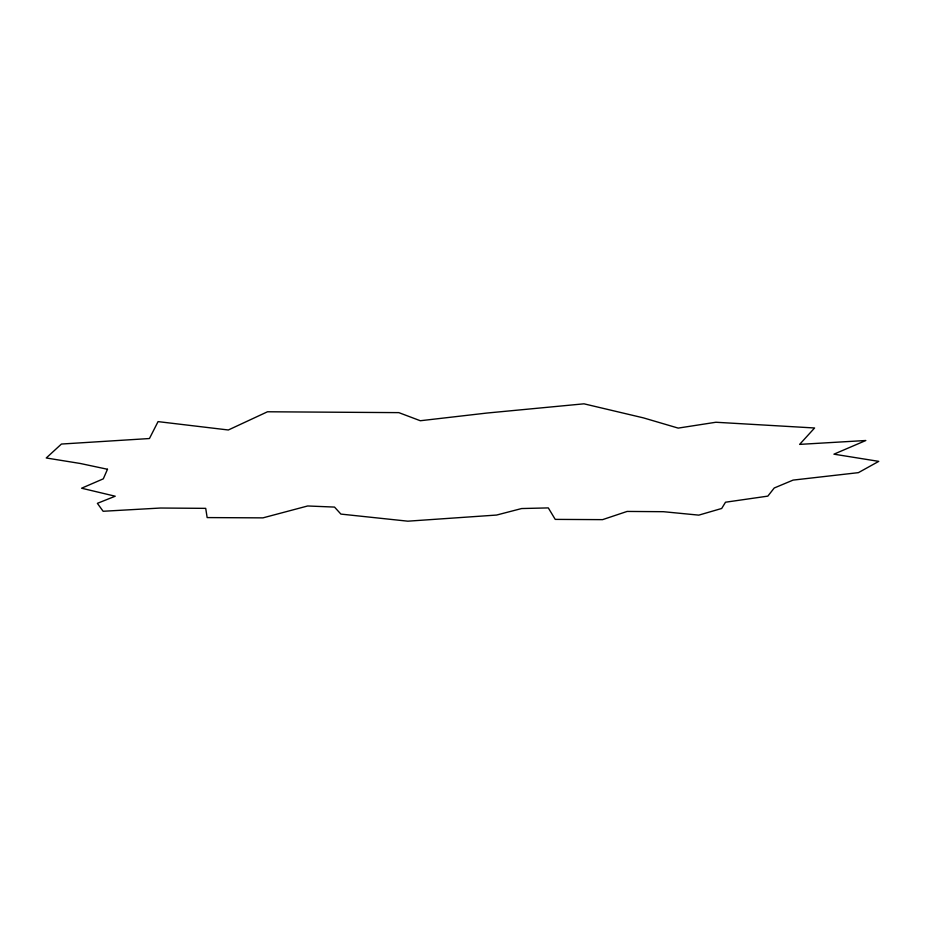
<?xml version="1.0" encoding="UTF-8"?>
<svg xmlns="http://www.w3.org/2000/svg" width="925" height="925" viewBox="0 0 925 925"><rect width="100%" height="100%" fill="white"/><g stroke="black" fill="none" stroke-linecap="round" stroke-linejoin="round"><path stroke-width="1.39" d="M107.485 469.264L103.311 478.826L81.597 488.215L115.22 496.216L97.379 503.339L103.126 511.271L160.441 508.033L205.708 508.357L207.154 517.584L262.92 517.873L307.678 505.975L334.526 507.085L340.897 514.092L407.844 521.18L496.598 515.052L521.631 508.542L548.305 507.906L555.231 519.387L602.58 519.642L627.127 511.433L663.445 511.698L698.791 515.132L721.697 508.472L725.501 502.217L767.843 496.124L774.225 487.995L793.095 480.098L858.4 472.652L878.75 461.367L833.934 454.175L865.823 440.508L799.639 444.382L814.59 427.986L715.892 422.251L678.198 428.102L643.442 417.88L583.987 403.82L486.932 413.047L420.32 420.736L398.825 412.631L267.498 411.775L228.336 429.986L158.059 421.615L149.445 438.531L61.432 444.046L46.25 457.979L80.313 463.483L107.485 469.264"/></g></svg>
